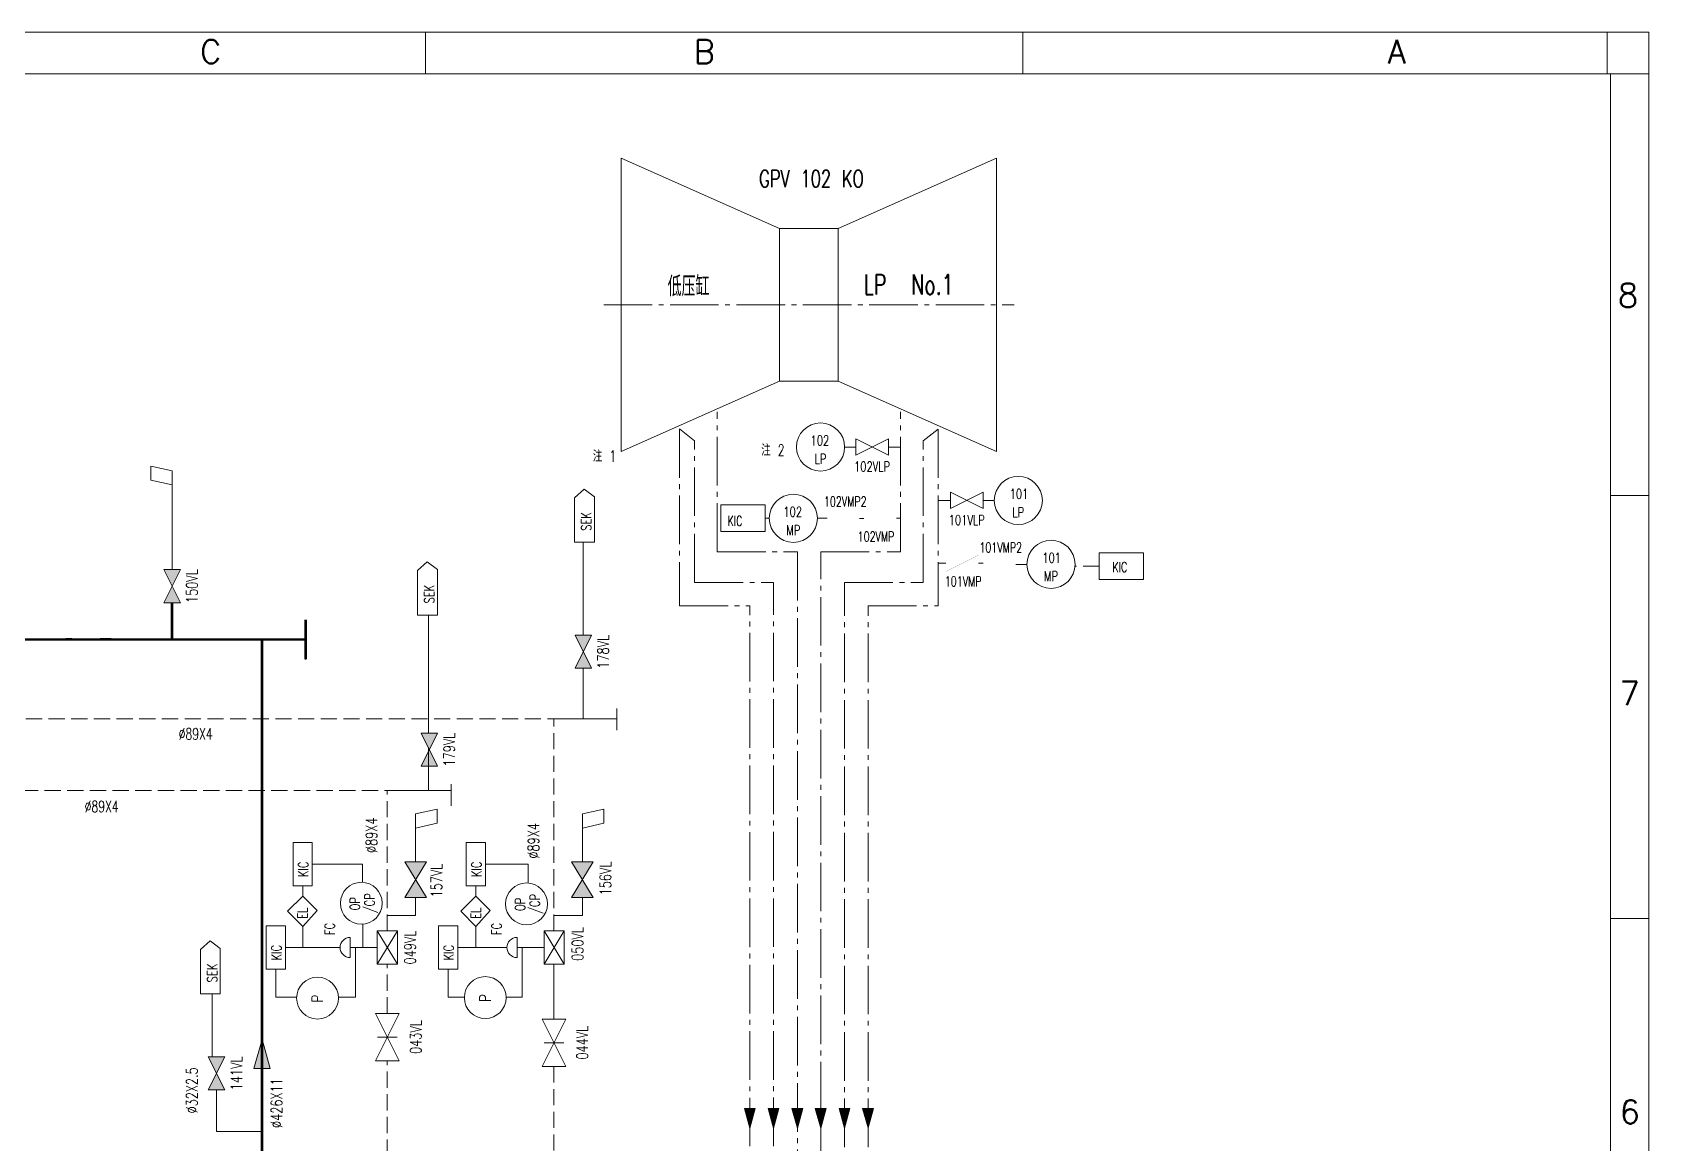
# Model space of a CAD drawing. Extents: x -4 to 23678, y -838 to 232.
# Drawn here: x 9454.6 to 9953.6, y -111 to 232 of the extents above; entities that cross this region are included whole.
import ezdxf
from ezdxf.enums import TextEntityAlignment as Align

# ---------------------------------------------------------------- set-up
doc = ezdxf.new("R2010")
doc.units = 0
doc.header["$MEASUREMENT"] = 0
doc.linetypes.add('CENTER2', pattern=[20.5, 15, -2, 1.5, -2])
doc.linetypes.add('HIDDEN', pattern=[7, 5, -2])
doc.layers.get('0').update_dxf_attribs({"linetype": 'CONTINUOUS'})
doc.layers.add('1', color=1, linetype='CONTINUOUS')
doc.layers.add('TEXT', color=7, linetype='CONTINUOUS', lineweight=13)
doc.styles.add('HZ', font='txt', dxfattribs={"width": 0.73, "bigfont": 'hztxt'})
doc.styles.get("Standard").update_dxf_attribs({"font": 'txt.shx', "width": 0.8, "bigfont": 'hztxt.shx'})
doc.styles.add('设备编号文字', font='txt.shx', dxfattribs={"height": 1.6, "bigfont": 'hztxt.shx'})
doc.styles.add('阀门标注文字', font='txt.shx', dxfattribs={"width": 0.8, "height": 2, "bigfont": 'hztxt.shx'})

# ---------------------------------------------------------------- blocks, each defined once
blk = doc.blocks.new('闸阀')
for p, q in [((5, -1.25), (0, 1.25)), ((0, -1.25), (5, 1.25)), ((0, 1.25), (0, -1.25)), ((2.5, 1.04), (2.5, -1.04)), ((5, 1.25), (5, -1.25))]:
    blk.add_line(p, q)
at = {"style": '设备编号文字', "width": 0.8}
blk.add_attdef('VISIBLE', text='', height=2, dxfattribs=at).set_placement((2.5, -3), align=Align.MIDDLE)
at = {"style": '设备编号文字', "width": 0.8, "flags": 1}
blk.add_attdef('INVISIBLE', text='', height=2, dxfattribs=at).set_placement((2.5, -5), align=Align.TOP_CENTER)
blk = doc.blocks.new('隔离阀_关')
h = blk.add_hatch(color=256)
h.paths.add_polyline_path([(0, 1.25), (0, -1.25), (2.5, 0)])
h.paths.add_polyline_path([(5, 1.25), (2.5, 0), (5, -1.25)])
for p, q in [((5, -1.25), (0, 1.25)), ((0, -1.25), (5, 1.25)), ((0, 1.25), (0, -1.25)), ((5, 1.25), (5, -1.25))]:
    blk.add_line(p, q)
at = {"style": '设备编号文字', "width": 0.8}
blk.add_attdef('VISIBLE', text='', height=2, dxfattribs=at).set_placement((2.5, -3), align=Align.MIDDLE)
at = {"style": '设备编号文字', "width": 0.8, "flags": 1}
blk.add_attdef('INVISIBLE', text='', height=2, dxfattribs=at).set_placement((2.5, -5), align=Align.TOP_CENTER)
blk = doc.blocks.new('隔离阀')
for p, q in [((5, -1.25), (0, 1.25)), ((0, -1.25), (5, 1.25)), ((0, 1.25), (0, -1.25)), ((5, 1.25), (5, -1.25))]:
    blk.add_line(p, q)
at = {"style": '阀门标注文字', "width": 0.8}
blk.add_attdef('VISIBLE', text='', height=2, dxfattribs=at).set_placement((2.5, -3), align=Align.MIDDLE)
at = {"style": '阀门标注文字', "width": 0.8, "flags": 1}
blk.add_attdef('INVISIBLE', text='', height=2, dxfattribs=at).set_placement((2.5, -5), align=Align.TOP_CENTER)
blk = doc.blocks.new('传感器')
blk.add_circle((0, 3), 3)
at = {"style": '设备编号文字', "width": 0.8, "flags": 1}
blk.add_attdef('INVISIBLE', text='', height=1.6, dxfattribs=at).set_placement((-0.08, 6.35), align=Align.CENTER)
at = {"style": '设备编号文字', "width": 0.8}
for tag, p in [('VISIBLE', (-0.08, 3.2)), ('TYPE', (0, 0.9))]:
    blk.add_attdef(tag, text='', height=1.6, dxfattribs=at).set_placement(p, align=Align.CENTER)

msp = doc.modelspace()

# ---------------------------------------------------------------- hatches: boundary and pattern name
at = {"lineweight": 13}
h = msp.add_hatch(color=7, dxfattribs=at)
h.paths.add_polyline_path([(9576.29, -23.99), (9569.58, -23.99), (9572.93, -29.48)])
h.paths.add_polyline_path([(9572.93, -29.48), (9569.58, -34.96), (9576.29, -34.96)])
h.paths.add_polyline_path([(9627.79, -23.99), (9621.09, -23.99), (9624.44, -29.48)])
h.paths.add_polyline_path([(9624.44, -29.48), (9621.09, -34.96), (9627.79, -34.96)])
h = msp.add_hatch(color=7, dxfattribs=at)
h.paths.add_polyline_path([(9525.53, -78.83), (9525.53, -87.83), (9528.01, -87.83)])
h.paths.add_polyline_path([(9525.53, -78.83), (9525.53, -78.83), (9522.98, -87.83), (9525.53, -87.83)])
h = msp.add_hatch(color=7, dxfattribs=at)
h.paths.add_polyline_path([(9676.16, -106.16), (9676.16, -100.16), (9677.81, -100.16)])
h.paths.add_polyline_path([(9676.16, -106.16), (9676.16, -106.16), (9674.46, -100.16), (9676.16, -100.16)])
h = msp.add_hatch(color=7, dxfattribs=at)
h.paths.add_polyline_path([(9683.46, -106.16), (9683.46, -100.16), (9685.11, -100.16)])
h.paths.add_polyline_path([(9683.46, -106.16), (9683.46, -106.16), (9681.76, -100.16), (9683.46, -100.16)])
h = msp.add_hatch(color=7, dxfattribs=at)
h.paths.add_polyline_path([(9690.8, -106.16), (9690.8, -100.16), (9692.45, -100.16)])
h.paths.add_polyline_path([(9690.8, -106.16), (9690.8, -106.16), (9689.1, -100.16), (9690.8, -100.16)])
h = msp.add_hatch(color=7, dxfattribs=at)
h.paths.add_polyline_path([(9698.03, -106.16), (9698.03, -100.16), (9699.68, -100.16)])
h.paths.add_polyline_path([(9698.03, -106.16), (9698.03, -106.16), (9696.32, -100.16), (9698.03, -100.16)])
h = msp.add_hatch(color=7, dxfattribs=at)
h.paths.add_polyline_path([(9705.35, -106.16), (9705.35, -100.16), (9707.01, -100.16)])
h.paths.add_polyline_path([(9705.35, -106.16), (9705.35, -106.16), (9703.65, -100.16), (9705.35, -100.16)])
h = msp.add_hatch(color=7, dxfattribs=at)
h.paths.add_polyline_path([(9712.64, -106.14), (9712.64, -100.14), (9714.29, -100.14)])
h.paths.add_polyline_path([(9712.64, -106.14), (9712.64, -106.14), (9710.93, -100.14), (9712.64, -100.14)])

# ---------------------------------------------------------------- linework, layer by layer
at = {"color": 7, "lineweight": 13}
for p, q in [((9940.82, 219.26), (9940.82, 232.04)), ((9940.82, 219.26), (8469.19, 219.26)), ((9940.82, 219.26), (9953.6, 219.26)), ((9941.84, -825.82), (9941.84, 219.26)), ((9497.75, 66.21), (9497.75, 75.76)), ((9621.99, 74.62), (9628.13, 74.62)), ((9573.51, 65.88), (9573.51, 52.19)), ((9538.96, 38.5), (9538.96, 50.7)), ((9573.51, 52.19), (9579.65, 52.19)), ((9624.71, 35.73), (9624.71, 20.1)), ((9576.87, 21.49), (9576.87, 31.04)), ((9576.87, 21.49), (9576.87, 17.61)), ((9615.61, 20.1), (9635.02, 20.1)), ((9635.05, 23.31), (9635.05, 16.66)), ((9576.87, 17.61), (9576.87, 16.21)), ((9576.87, 16.21), (9576.87, 15.75)), ((9576.87, 11.27), (9576.87, -2.02)), ((9564.2, -2.02), (9583.94, -2.02)), ((9583.94, -0.06), (9583.94, -6.76)), ((9576.29, -34.96), (9569.58, -23.99)), ((9576.29, -23.99), (9569.58, -34.96)), ((9569.58, -23.99), (9576.29, -23.99)), ((9607.71, -24.71), (9607.71, -30.36)), ((9627.79, -23.99), (9621.09, -34.96)), ((9627.79, -34.96), (9621.09, -23.99)), ((9621.09, -23.99), (9627.79, -23.99)), ((9569.58, -34.96), (9576.29, -34.96)), ((9572.93, -40.56), (9572.93, -34.96)), ((9621.09, -34.96), (9627.79, -34.96)), ((9624.44, -40.56), (9624.44, -34.96)), ((9556.63, -43.29), (9556.63, -50.44)), ((9564.2, -40.56), (9572.93, -40.56)), ((9615.71, -40.56), (9624.44, -40.56)), ((9554.33, -50.44), (9554.33, -65.77)), ((9601.13, -50.44), (9585.94, -50.44)), ((9605.83, -50.44), (9605.83, -65.77)), ((9529.79, -57.14), (9529.79, -65.78)), ((9506.5, -64.77), (9512.64, -64.77)), ((9529.79, -65.78), (9536.28, -65.79)), ((9554.33, -65.77), (9549.21, -65.77)), ((9605.83, -65.77), (9600.88, -65.77)), ((9525.53, -78.82), (9522.98, -87.83)), ((9528.01, -87.83), (9525.53, -78.83)), ((9522.98, -87.83), (9528.01, -87.83)), ((9674.46, -100.16), (9677.81, -100.16)), ((9676.16, -106.16), (9674.46, -100.16)), ((9677.81, -100.16), (9676.16, -106.16)), ((9683.46, -106.16), (9681.76, -100.16)), ((9681.76, -100.16), (9685.11, -100.16)), ((9685.11, -100.16), (9683.46, -106.16)), ((9690.8, -106.16), (9689.1, -100.16)), ((9689.1, -100.16), (9692.45, -100.16)), ((9692.45, -100.16), (9690.8, -106.16)), ((9696.32, -100.16), (9699.68, -100.16)), ((9698.03, -106.16), (9696.32, -100.16)), ((9699.68, -100.16), (9698.03, -106.16)), ((9705.35, -106.16), (9703.65, -100.16)), ((9703.65, -100.16), (9707.01, -100.16)), ((9707.01, -100.16), (9705.35, -106.16)), ((9712.64, -106.14), (9710.93, -100.14)), ((9710.93, -100.14), (9714.29, -100.14)), ((9714.29, -100.14), (9712.64, -106.14)), ((9525.83, -107.21), (9511.47, -107.21))]:
    msp.add_line(p, q, dxfattribs=at)
at = {"color": 7, "linetype": 'CENTER2', "lineweight": 13}
for p, q in [((9666.04, 71.69), (9690.86, 71.69)), ((9690.85, 71.69), (9690.72, -264.76)), ((9698, 71.69), (9722.67, 71.69)), ((9698.03, -264.76), (9698.01, 71.69)), ((9659.07, 62.26), (9683.43, 62.26)), ((9705.33, -235.05), (9705.31, 62.26)), ((9705.31, 62.26), (9729.63, 62.26)), ((9654.43, 55), (9676.14, 55)), ((9712.63, -235.05), (9712.61, 55)), ((9712.61, 55), (9734.27, 55))]:
    msp.add_line(p, q, dxfattribs=at)
at = {"lineweight": 13}
for p, q in [((9736.67, 68.16), (9734.27, 68.16)), ((9748.16, 68.16), (9746.73, 68.16))]:
    msp.add_line(p, q, dxfattribs=at)
at = {"color": 7, "linetype": 'HIDDEN', "lineweight": 13}
for p, q in [((9783.98, 67.29), (9776.53, 67.29)), ((9615.61, -45.26), (9615.61, 20.1)), ((9564.2, -45.26), (9564.2, -2.02)), ((9564.2, -70.8), (9564.2, -55.62)), ((9564.2, -156.73), (9564.2, -85.4)), ((9615.61, -87.12), (9615.61, -142.15))]:
    msp.add_line(p, q, dxfattribs=at)
at = {"color": 7, "lineweight": 13}
for points in [[(9576.03, 219.26), (9576.03, 232.04)], [(9760.44, 219.26), (9760.44, 232.04)], [(9940.82, 219.26), (8469.57, 219.26)], [(9953.6, 89.11), (9941.84, 89.11)], [(9953.6, -41.44), (9941.84, -41.44)]]:
    msp.add_lwpolyline(points, dxfattribs=at)
at = {"color": 1, "lineweight": 13, "const_width": 0.01}
for points in [[(9710, 84.55), (9699.94, 79.52), (9699.94, 84.55), (9710, 79.52), (9710, 84.55)], [(9758.22, 70.67), (9748.16, 65.64), (9748.16, 70.67), (9758.22, 65.64), (9758.22, 70.67)]]:
    msp.add_lwpolyline(points, dxfattribs=at)
at = {"color": 0, "lineweight": 13, "const_width": 0.01}
for points in [[(9721.36, 84.51), (9711.3, 79.49), (9711.3, 84.51), (9721.36, 79.49), (9721.36, 84.51)], [(9746.73, 70.67), (9736.67, 65.64), (9736.67, 70.67), (9746.73, 65.64), (9746.73, 70.67)]]:
    msp.add_lwpolyline(points, dxfattribs=at)
at = {"color": 7, "lineweight": 13, "const_width": 0.8}
for points in [[(9497.75, 44.75), (9497.76, 55.99)], [(9538.96, 38.5), (9538.96, 50.7)], [(9478.96, 44.64), (9353.67, 44.63)], [(9538.96, 44.63), (9464.88, 44.64)], [(9525.5, -115.41), (9525.5, 44.63)]]:
    msp.add_lwpolyline(points, dxfattribs=at)
at = {"layer": '1', "color": 7, "lineweight": 13}
msp.add_line((9953.6, 232.04), (8456.79, 232.04), dxfattribs=at)
msp.add_lwpolyline([(9953.6, -837.51), (9953.6, 232.04)], dxfattribs=at)
at = {"layer": 'TEXT', "color": 7, "lineweight": 13}
for p, q in [((9685.3, 171.45), (9685.3, 147.92)), ((9703.4, 171.45), (9703.4, 147.92)), ((9685.3, 124.38), (9685.3, 147.92)), ((9703.4, 124.38), (9703.4, 147.92)), ((9705.36, 104.04), (9708.82, 104.04)), ((9718.88, 104.04), (9722.67, 104.04)), ((9491.15, 98.16), (9491.15, 93.78)), ((9497.75, 96.7), (9491.15, 98.16)), ((9497.75, 92.06), (9497.75, 96.7)), ((9497.75, 92.32), (9491.15, 93.78)), ((9621.99, 88.31), (9624.94, 91.03)), ((9624.94, 91.03), (9628.13, 88.63)), ((9621.99, 88.31), (9621.99, 74.62)), ((9628.13, 74.62), (9628.13, 88.63)), ((9738.06, 87.54), (9734.27, 87.54)), ((9751.57, 87.54), (9748.12, 87.54)), ((9682.18, 82.04), (9680.92, 82.04)), ((9697, 82.03), (9699.94, 82.03)), ((9711.3, 82), (9710, 82)), ((9721.36, 82.03), (9722.67, 82.03)), ((9624.71, 71.79), (9624.71, 74.62)), ((9573.51, 65.88), (9576.46, 68.59)), ((9576.46, 68.59), (9579.65, 66.2)), ((9579.65, 52.19), (9579.65, 66.2)), ((9761.67, 67.82), (9758.22, 67.82)), ((9624.71, 45.94), (9624.71, 55.5)), ((9576.87, 47.34), (9576.87, 51.98)), ((9572.93, -9.18), (9579.54, -7.72)), ((9572.93, -23.99), (9572.93, -9.18)), ((9579.54, -7.72), (9579.54, -12.1)), ((9624.44, -9.18), (9631.05, -7.72)), ((9624.44, -23.99), (9624.44, -9.18)), ((9631.05, -7.72), (9631.05, -12.1)), ((9572.93, -13.56), (9579.54, -12.1)), ((9624.44, -13.56), (9631.05, -12.1)), ((9541.05, -24.71), (9556.51, -24.71)), ((9556.51, -24.71), (9556.51, -30.36)), ((9594.52, -24.71), (9607.71, -24.71)), ((9538.08, -34.61), (9538.08, -31.41)), ((9591.55, -34.61), (9591.55, -31.41)), ((9538.08, -43.93), (9538.08, -50.44)), ((9591.55, -43.93), (9591.55, -50.44)), ((9506.5, -51.07), (9509.46, -48.36)), ((9509.46, -48.36), (9512.64, -50.75)), ((9552.73, -53.55), (9552.73, -47.34)), ((9561.1, -45.26), (9561.1, -55.62)), ((9567.31, -45.26), (9567.31, -55.62)), ((9604.24, -53.55), (9604.24, -47.34)), ((9612.6, -45.26), (9612.6, -55.62)), ((9618.82, -45.26), (9618.82, -55.62)), ((9506.5, -51.07), (9506.5, -64.77)), ((9512.64, -64.77), (9512.64, -50.75)), ((9549.62, -50.44), (9532.76, -50.44)), ((9552.73, -50.44), (9561.1, -50.44)), ((9604.24, -50.44), (9612.6, -50.44)), ((9582.96, -57.14), (9582.96, -65.78)), ((9582.96, -65.78), (9587.95, -65.79))]:
    msp.add_line(p, q, dxfattribs=at)
at = {"layer": 'TEXT', "color": 7, "linetype": 'CENTER2', "lineweight": 13}
for p, q in [((9630.99, 147.92), (9757.71, 147.92)), ((9722.67, 71.69), (9722.67, 114.89)), ((9734.27, 109.53), (9729.63, 105.92)), ((9729.63, 62.26), (9729.63, 105.92)), ((9734.27, 109.53), (9734.27, 55))]:
    msp.add_line(p, q, dxfattribs=at)
at = {"layer": 'TEXT', "color": 7, "lineweight": 13}
for points in [[(9636.42, 147.92), (9636.42, 193.17), (9685.3, 171.45), (9694.35, 171.45), (9703.4, 171.45), (9752.28, 193.17), (9752.28, 147.92), (9752.28, 102.66), (9703.4, 124.38), (9694.35, 124.38), (9685.3, 124.38), (9636.42, 102.66)], [(9667.17, 77.93), (9680.85, 77.93), (9680.85, 86.17), (9667.17, 86.17)], [(9783.98, 63.17), (9797.66, 63.17), (9797.66, 71.41), (9783.98, 71.41)], [(9541.05, -31.41), (9541.05, -18.01), (9535.1, -18.01), (9535.1, -31.41)], [(9594.52, -31.41), (9594.52, -18.01), (9588.58, -18.01), (9588.58, -31.41)], [(9538.08, -34.61), (9542.5, -39.03), (9538.08, -43.93), (9533.42, -39.27)], [(9591.55, -34.61), (9595.97, -39.03), (9591.55, -43.93), (9586.89, -39.27)], [(9532.76, -57.14), (9532.76, -43.75), (9526.81, -43.75), (9526.81, -57.14)], [(9585.94, -57.14), (9585.94, -43.75), (9579.99, -43.75), (9579.99, -57.14)], [(9561.1, -45.26), (9567.31, -45.26), (9561.1, -55.62), (9567.31, -55.62)], [(9612.6, -45.26), (9618.82, -45.26), (9612.6, -55.62), (9618.82, -55.62)]]:
    msp.add_lwpolyline(points, close=True, dxfattribs=at)
at = {"layer": 'TEXT', "color": 7, "linetype": 'CENTER2', "lineweight": 13}
for points in [[(9666.04, 71.69), (9666.04, 114.89)], [(9659.07, 62.26), (9659.07, 105.92), (9654.43, 109.63)], [(9654.43, 109.53), (9654.43, 55)], [(9683.43, -255.27), (9683.43, 62.26)], [(9676.14, -255.31), (9676.14, 55)]]:
    msp.add_lwpolyline(points, dxfattribs=at)
at = {"layer": 'TEXT', "color": 7, "lineweight": 13}
for points in [[(9497.75, 75.76), (9497.75, 92.06)], [(9624.71, 55.5), (9624.71, 71.79)], [(9576.87, 31.04), (9576.87, 47.34)], [(9510.1, -84.19), (9510.1, -64.77)], [(9511.47, -107.21), (9511.47, -94.4)]]:
    msp.add_lwpolyline(points, dxfattribs=at)
at = {"layer": 'TEXT', "color": 7, "linetype": 'HIDDEN', "lineweight": 13}
for points in [[(9284.64, 20.1), (9615.61, 20.1)], [(9311.36, -2.02), (9564.2, -2.02)], [(9615.61, -55.62), (9615.61, -72.52)], [(9615.61, -60.76), (9615.61, -72.52)]]:
    msp.add_lwpolyline(points, dxfattribs=at)
at = {"layer": 'TEXT', "color": 7, "lineweight": 13}
for centre in [(9552.73, -50.44), (9604.24, -50.44)]:
    msp.add_arc(centre, 3.11, 90, 270, dxfattribs=at)

# ---------------------------------------------------------------- block references
ref = msp.add_blockref('传感器', (9697.93, 96.61), dxfattribs=dict(at, xscale=2.47557548391164, yscale=2.475575483919422, zscale=2.475575483921804))
ref.add_attrib('VISIBLE', '102', dxfattribs={"layer": '0', "height": 3.071, "style": 'HZ', "width": 0.73}).set_placement((9697.74, 104.53), align=Align.CENTER)
ref.add_attrib('TYPE', 'LP', dxfattribs={"layer": '0', "height": 3.071, "style": 'HZ', "width": 0.73}).set_placement((9697.93, 98.84), align=Align.CENTER)
ref = msp.add_blockref('隔离阀', (9708.82, 104.04), dxfattribs=dict(at, xscale=2.011405080719733, yscale=2.011405080688208, zscale=2.011405080686466))
ref.add_attrib('VISIBLE', '102VLP', dxfattribs={"layer": '0', "height": 3.071, "style": 'HZ', "width": 0.73}).set_placement((9713.85, 98), align=Align.MIDDLE)
ref = msp.add_blockref('传感器', (9759, 80.11), dxfattribs=dict(at, xscale=-2.47557548391164, yscale=2.475575483919422, zscale=2.475575483921804))
ref.add_attrib('VISIBLE', '101', dxfattribs={"layer": '0', "height": 3.071, "style": 'HZ', "width": 0.73}).set_placement((9759.2, 88.03), align=Align.CENTER)
ref.add_attrib('TYPE', 'LP', dxfattribs={"layer": '0', "height": 3.071, "style": 'HZ', "width": 0.73}).set_placement((9759, 82.34), align=Align.CENTER)
ref = msp.add_blockref('隔离阀', (9748.12, 87.54), dxfattribs=dict(at, xscale=-2.011405080688208, yscale=2.011405080688208, zscale=2.011405080686466))
ref.add_attrib('VISIBLE', '101VLP', dxfattribs={"layer": '0', "height": 3.071, "style": 'HZ', "width": 0.73}).set_placement((9743.09, 81.5), align=Align.MIDDLE)
ref = msp.add_blockref('传感器', (9689.55, 74.61), dxfattribs=dict(at, xscale=2.47557548391164, yscale=2.475575483919422, zscale=2.475575483921804))
ref.add_attrib('VISIBLE', '102', dxfattribs={"layer": '0', "height": 3.071, "style": 'HZ', "width": 0.73}).set_placement((9689.36, 82.52), align=Align.CENTER)
ref.add_attrib('TYPE', 'MP', dxfattribs={"layer": '0', "height": 3.071, "style": 'HZ', "width": 0.73}).set_placement((9689.55, 76.84), align=Align.CENTER)
ref = msp.add_blockref('传感器', (9769.1, 60.4), dxfattribs=dict(at, xscale=-2.47557548391164, yscale=2.475575483919422, zscale=2.475575483921804))
ref.add_attrib('VISIBLE', '101', dxfattribs={"layer": '0', "height": 3.071, "style": 'HZ', "width": 0.73}).set_placement((9769.3, 68.31), align=Align.CENTER)
ref.add_attrib('TYPE', 'MP', dxfattribs={"layer": '0', "height": 3.071, "style": 'HZ', "width": 0.73}).set_placement((9769.1, 62.63), align=Align.CENTER)
ref = msp.add_blockref('隔离阀_关', (9497.75, 55.99), dxfattribs=dict(at, xscale=2.043552987067746, yscale=2.043552987067746, zscale=2.043552987068889, rotation=89.99252817901248))
ref.add_attrib('VISIBLE', '150VL', dxfattribs={"layer": '0', "height": 3.5, "rotation": 89.9925, "style": 'HZ', "width": 0.73}).set_placement((9503.88, 61.1), align=Align.MIDDLE)
ref = msp.add_blockref('隔离阀_关', (9624.71, 35.73), dxfattribs=dict(at, xscale=2.043552987067746, yscale=2.043552987067746, zscale=2.043552987068889, rotation=89.99252817901248))
ref.add_attrib('VISIBLE', '178VL', dxfattribs={"layer": '0', "height": 3.5, "rotation": 89.9925, "style": 'HZ', "width": 0.73}).set_placement((9630.84, 40.84), align=Align.MIDDLE)
ref = msp.add_blockref('隔离阀_关', (9577.17, 5.53), dxfattribs=dict(at, xscale=2.043552987067746, yscale=2.043552987067746, zscale=2.043552987068889, rotation=89.99252817901248))
ref.add_attrib('VISIBLE', '179VL', dxfattribs={"layer": '0', "height": 3.5, "rotation": 89.9925, "style": 'HZ', "width": 0.73}).set_placement((9583.3, 10.64), align=Align.MIDDLE)
ref = msp.add_blockref('传感器', (9562.63, -36.77), dxfattribs=dict(at, xscale=2.153999198915398, yscale=2.153999198921982, zscale=2.153999198923891, rotation=89.99999999999999))
ref.add_attrib('VISIBLE', 'OP', dxfattribs={"layer": '0', "height": 3.071, "rotation": 90, "style": 'HZ', "width": 0.73}).set_placement((9555.74, -36.94), align=Align.CENTER)
ref.add_attrib('TYPE', '/CP', dxfattribs={"layer": '0', "height": 3.071, "rotation": 90, "style": 'HZ', "width": 0.73}).set_placement((9560.27, -36.77), align=Align.CENTER)
ref = msp.add_blockref('传感器', (9613.63, -36.98), dxfattribs=dict(at, xscale=2.153999198915398, yscale=2.153999198921982, zscale=2.153999198923891, rotation=90))
ref.add_attrib('VISIBLE', 'OP', dxfattribs={"layer": '0', "height": 3.071, "rotation": 90, "style": 'HZ', "width": 0.73}).set_placement((9606.74, -37.15), align=Align.CENTER)
ref.add_attrib('TYPE', '/CP', dxfattribs={"layer": '0', "height": 3.071, "rotation": 90, "style": 'HZ', "width": 0.73}).set_placement((9611.27, -36.98), align=Align.CENTER)
ref = msp.add_blockref('传感器', (9549.11, -66.06), dxfattribs=dict(at, xscale=2.153999198915398, yscale=2.153999198921982, zscale=2.153999198923891, rotation=90))
ref.add_attrib('VISIBLE', 'P', dxfattribs={"layer": '0', "height": 3.45, "rotation": 90, "style": '设备编号文字', "width": 0.8}).set_placement((9544.32, -66.23), align=Align.CENTER)
ref = msp.add_blockref('传感器', (9600.9, -65.89), dxfattribs=dict(at, xscale=2.153999198915398, yscale=2.153999198921982, zscale=2.153999198923891, rotation=90))
ref.add_attrib('VISIBLE', 'P', dxfattribs={"layer": '0', "height": 3.45, "rotation": 90, "style": '设备编号文字', "width": 0.8}).set_placement((9596.11, -66.06), align=Align.CENTER)
ref = msp.add_blockref('闸阀', (9564.2, -85.4), dxfattribs=dict(at, xscale=2.91936141008615, yscale=2.919361410101713, zscale=2.919361410098413, rotation=90))
ref.add_attrib('VISIBLE', '043VL', dxfattribs={"layer": '0', "height": 3.5, "rotation": 90, "style": 'HZ', "width": 0.73}).set_placement((9572.96, -78.1), align=Align.MIDDLE)
ref = msp.add_blockref('闸阀', (9615.61, -87.12), dxfattribs=dict(at, xscale=2.91936141008615, yscale=2.919361410101713, zscale=2.919361410098413, rotation=90))
ref.add_attrib('VISIBLE', '044VL', dxfattribs={"layer": '0', "height": 3.5, "rotation": 90, "style": 'HZ', "width": 0.73}).set_placement((9624.37, -79.82), align=Align.MIDDLE)
ref = msp.add_blockref('隔离阀_关', (9511.46, -94.4), dxfattribs=dict(at, xscale=2.043552987068027, yscale=2.043552987068027, zscale=2.043552987068027, rotation=90))
ref.add_attrib('VISIBLE', '141VL', dxfattribs={"layer": '0', "height": 3.5, "rotation": 90, "style": 'HZ', "width": 0.73}).set_placement((9517.59, -89.3), align=Align.MIDDLE)

# ---------------------------------------------------------------- texts
at = {"color": 7, "lineweight": 13}
for s, height, p in [('      C', 7.303, (9463.91, 222.44)), ('B', 7.3, (9658.8, 222.44)), ('      A', 7.303, (9830.58, 222.44)), ('8', 7.3, (9944.09, 147.25)), ('7', 7.3, (9944.63, 24.4)), ('6', 7.3, (9944.63, -104.82))]:
    msp.add_text(s, height=height, dxfattribs=at).set_placement(p)
at = {"layer": 'TEXT', "color": 7, "lineweight": 13, "style": 'HZ', "width": 0.7}
for s, height, p in [('GPV 102 KO', 5.265, (9678.98, 184.23)), ('低压缸', 6.143, (9650.74, 150.56)), ('LP  No.1', 6.143, (9711.25, 151.1)), ('注 2', 3.51, (9679.62, 101.35)), ('注 1', 3.51, (9627.63, 99.5)), ('KIC', 3.071, (9669.22, 79.69)), ('KIC', 3.071, (9788.05, 65.44)), ('%%C89X4', 3.5, (9499.79, 13.74)), ('%%C89X4', 3.5, (9470.76, -8.67))]:
    msp.add_text(s, height=height, dxfattribs=at).set_placement(p)
at = {"layer": 'TEXT', "color": 1, "lineweight": 13, "style": 'HZ', "width": 0.7}
for s, p in [('102VMP2', (9698.98, 85.66)), ('101VMP2', (9746.99, 71.5))]:
    msp.add_text(s, height=3.071, dxfattribs=at).set_placement(p)
at = {"layer": 'TEXT', "color": 7, "lineweight": 13, "style": 'HZ', "width": 0.73}
for s, height, p in [('SEK', 3.071, (9627.16, 78.19)), ('SEK', 3.071, (9578.68, 55.76)), ('%%C89X4', 3.5, (9561.06, -21.28)), ('%%C89X4', 3.5, (9611.08, -23)), ('KIC', 3.071, (9539.78, -28.74)), ('157VL', 3.5, (9581.14, -34.99)), ('KIC', 3.071, (9593.26, -28.74)), ('156VL', 3.5, (9633.28, -34.34)), ('EL', 3.071, (9539.56, -41.6)), ('EL', 3.071, (9593.03, -41.6)), ('FC', 3.071, (9547.97, -46.61)), ('FC', 3.071, (9599.47, -46.61)), ('050VL', 3.5, (9624.68, -54.56)), ('049VL', 3.5, (9572.99, -55.66)), ('KIC', 3.071, (9531.49, -54.47)), ('KIC', 3.071, (9584.67, -54.47)), ('SEK', 3.071, (9511.67, -61.2)), ('%%C32X2.5', 3.5, (9505.63, -101.66)), ('%%C426X11', 3.5, (9531.77, -106.13))]:
    msp.add_text(s, height=height, rotation=90, dxfattribs=at).set_placement(p)
at = {"layer": 'TEXT', "color": 0, "lineweight": 13, "style": 'HZ', "width": 0.7}
for s, p in [('102VMP', (9709.4, 74.87)), ('101VMP', (9736.31, 61.03))]:
    msp.add_text(s, height=3.071, dxfattribs=at).set_placement(p)

doc.saveas('drawing.dxf')
